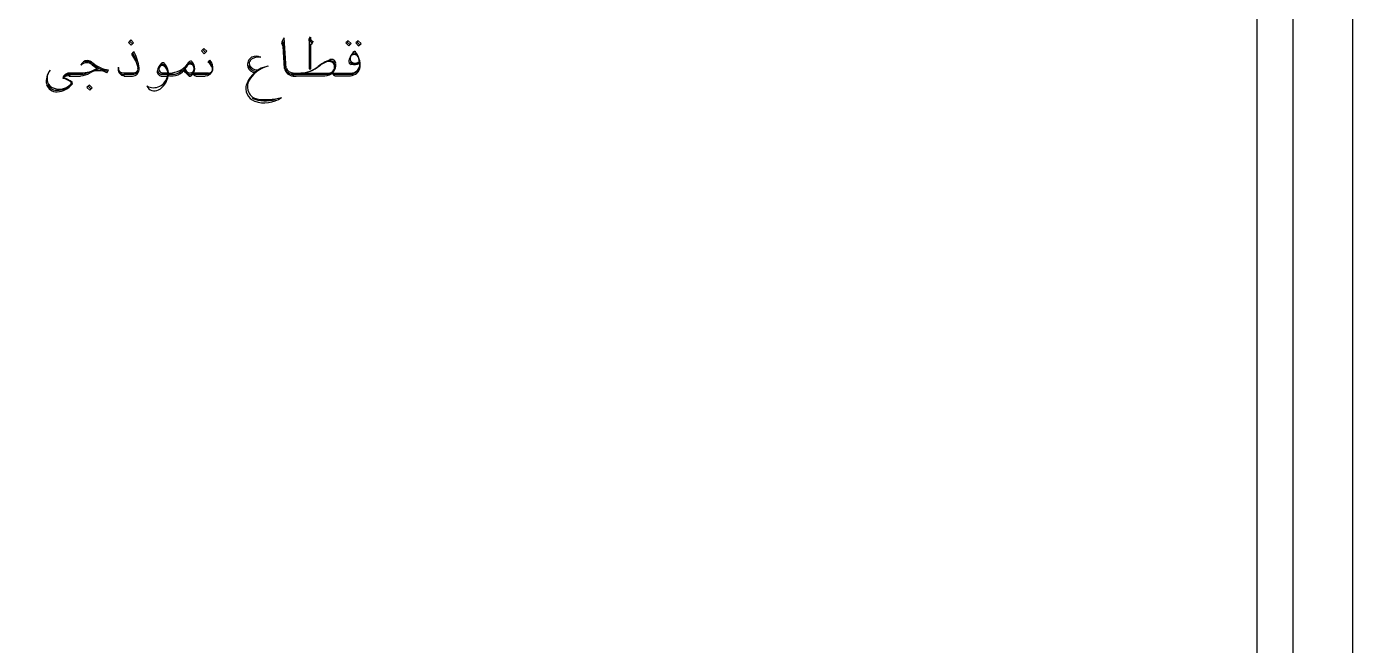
# Model space of a CAD drawing. Header units: millimetres. Extents: x -23396 to 106750, y 116 to 66281.
# Drawn here: x 33712 to 44809, y 51760 to 56941 of the extents above; entities that cross this region are included whole.
import ezdxf

# ---------------------------------------------------------------- set-up
doc = ezdxf.new("R2010")
doc.units = ezdxf.units.MM

msp = doc.modelspace()

# ---------------------------------------------------------------- linework, layer by layer
at = {"color": 0}
for p, q in [((44008.845, 65481.328), (44008.845, 35481.977)), ((34584.302, 56828.578), (34565.252, 56807.378)), ((34599.102, 56794.678), (34573.702, 56817.978)), ((34607.552, 56803.178), (34584.302, 56828.578)), ((35860.452, 56834.928), (35845.652, 56805.278)), ((35862.752, 56788.328), (35858.352, 56820.078)), ((35869.102, 56845.478), (35860.452, 56834.928)), ((35883.752, 56589.178), (35869.102, 56845.478)), ((36097.502, 56790.478), (36110.402, 56815.878)), ((36404.452, 56822.228), (36385.402, 56802.978)), ((36427.702, 56798.928), (36404.452, 56822.228)), ((36487.152, 56822.228), (36468.302, 56803.178)), ((36512.552, 56798.928), (36487.152, 56822.228)), ((34565.252, 56807.378), (34588.352, 56784.128)), ((34588.352, 56784.128), (34607.552, 56803.178)), ((34607.552, 56729.078), (34590.652, 56707.928)), ((34601.402, 56718.678), (34633.152, 56650.928)), ((35196.002, 56756.578), (35176.952, 56737.528)), ((35176.952, 56737.528), (35200.052, 56712.128)), ((35210.802, 56722.728), (35187.552, 56748.128)), ((35221.402, 56733.328), (35196.002, 56756.578)), ((35200.052, 56712.128), (35221.402, 56733.328)), ((35845.652, 56805.278), (35856.202, 56775.628)), ((35856.202, 56775.628), (35869.102, 56589.178)), ((35877.402, 56584.978), (35862.752, 56788.328)), ((36078.652, 56811.628), (36078.652, 56587.278)), ((36091.352, 56587.278), (36091.352, 56796.828)), ((36091.352, 56796.828), (36097.502, 56790.478)), ((36385.402, 56802.978), (36408.652, 56779.878)), ((36419.452, 56788.328), (36394.052, 56813.728)), ((36408.652, 56779.878), (36427.702, 56798.928)), ((36468.302, 56803.178), (36491.402, 56779.878)), ((36502.002, 56788.328), (36476.602, 56813.728)), ((36491.402, 56779.878), (36512.552, 56798.928)), ((34834.202, 56614.778), (34846.752, 56625.378)), ((34846.752, 56625.378), (34857.352, 56625.378)), ((34857.352, 56625.378), (34878.652, 56602.078)), ((35058.402, 56614.778), (35015.902, 56561.878)), ((35084.002, 56635.928), (35062.652, 56623.228)), ((35098.652, 56629.578), (35084.002, 56635.928)), ((35113.452, 56608.428), (35098.652, 56629.578)), ((35244.702, 56659.228), (35229.852, 56640.178)), ((35240.452, 56646.528), (35255.452, 56629.578)), ((35255.452, 56629.578), (35266.002, 56608.428)), ((34038.002, 56532.028), (34025.302, 56521.628)), ((34053.002, 56538.378), (34038.002, 56532.028)), ((34082.452, 56538.378), (34053.002, 56538.378)), ((34165.352, 56551.278), (34057.252, 56551.278)), ((34069.752, 56525.878), (34093.202, 56525.878)), ((34186.352, 56538.578), (34069.952, 56538.578)), ((34082.452, 56525.878), (34163.052, 56525.878)), ((34319.702, 56585.128), (34186.352, 56538.578)), ((34385.302, 56566.078), (34334.502, 56580.928)), ((34383.002, 56553.228), (34397.852, 56576.478)), ((34613.902, 56551.278), (34512.302, 56551.278)), ((34607.552, 56538.578), (34529.252, 56538.578)), ((34529.252, 56525.878), (34599.102, 56525.878)), ((34821.352, 56547.028), (34810.752, 56570.328)), ((34836.152, 56538.578), (34821.352, 56547.028)), ((34886.952, 56538.578), (34836.152, 56538.578)), ((34838.452, 56525.878), (34897.552, 56525.878)), ((34895.252, 56551.278), (34852.902, 56551.278)), ((34884.852, 56551.278), (34931.602, 56551.278)), ((34954.702, 56538.578), (34897.352, 56538.578)), ((34935.452, 56525.878), (34910.052, 56525.878)), ((34986.252, 56551.278), (34954.702, 56538.578)), ((35016.102, 56572.428), (34986.252, 56551.278)), ((35066.902, 56530.128), (35020.302, 56576.678)), ((35033.202, 56576.678), (35066.902, 56540.678)), ((35066.902, 56540.678), (35079.602, 56536.478)), ((35079.602, 56536.478), (35094.552, 56540.678)), ((35094.552, 56540.678), (35107.252, 56557.628)), ((35236.402, 56551.278), (35102.852, 56551.278)), ((35225.652, 56538.578), (35115.402, 56538.578)), ((35128.452, 56525.878), (35206.752, 56525.878)), ((35240.252, 56542.828), (35225.652, 56538.578)), ((35930.502, 56551.278), (36239.502, 56551.278)), ((36222.602, 56538.378), (35943.202, 56538.378)), ((35943.202, 56525.878), (35968.602, 56525.878)), ((36207.752, 56525.878), (35955.902, 56525.878)), ((36078.652, 56587.278), (36091.352, 56587.278)), ((36271.252, 56551.278), (36423.852, 56551.278)), ((36438.652, 56538.578), (36283.952, 56538.578)), ((36421.352, 56525.878), (36296.502, 56525.878)), ((36476.602, 56561.878), (36438.652, 56538.578)), ((34239.252, 56449.678), (34217.902, 56430.628)), ((34217.902, 56430.628), (34243.302, 56407.328)), ((34254.252, 56415.828), (34228.702, 56441.228)), ((34262.552, 56426.378), (34239.252, 56449.678)), ((34243.302, 56407.328), (34262.552, 56426.378))]:
    msp.add_line(p, q, dxfattribs=at)
at = {"linetype": 'Continuous'}
for points in [[(211.055, 66281.328), (44808.845, 66281.328), (44808.845, 34681.977), (211.055, 34681.977)], [(711.055, 65781.328), (44308.845, 65781.328), (44308.845, 35181.977), (711.055, 35181.977)], [(1011.055, 65481.328), (44008.845, 65481.328), (44008.845, 35481.977), (1011.055, 35481.977)]]:
    msp.add_lwpolyline(points, close=True, dxfattribs=at)
at = {"color": 0}
for points in [[(36087.302, 56854.678), (36073.702, 56844.978), (36070.352, 56826.078), (36079.902, 56812.128)], [(36080.952, 56840.378), (36079.152, 56825.728), (36087.102, 56811.428), (36100.852, 56805.778)], [(36087.802, 56852.728), (36086.252, 56844.778), (36087.802, 56836.328), (36092.402, 56829.628)], [(36092.402, 56829.628), (36097.002, 56822.728), (36104.052, 56818.128), (36112.002, 56816.578)], [(34646.902, 56591.328), (34638.252, 56634.528), (34619.902, 56674.728), (34592.902, 56709.328)], [(34655.202, 56592.028), (34647.952, 56640.878), (34633.152, 56687.978), (34611.102, 56732.078)], [(36444.652, 56722.528), (36426.652, 56703.678), (36415.002, 56679.878), (36410.602, 56654.278)], [(36454.552, 56705.778), (36440.602, 56705.778), (36427.902, 56698.228), (36421.552, 56685.878)], [(36457.702, 56718.328), (36450.652, 56718.828), (36444.102, 56715.328), (36440.602, 56709.128)], [(36454.902, 56731.178), (36450.452, 56730.678), (36446.602, 56728.378), (36443.752, 56724.828)], [(36487.352, 56685.878), (36480.802, 56698.228), (36468.102, 56705.778), (36454.552, 56705.778)], [(36466.902, 56727.478), (36463.702, 56730.328), (36459.302, 56731.528), (36454.902, 56731.178)], [(36473.252, 56706.828), (36470.602, 56713.378), (36464.602, 56717.978), (36457.702, 56718.328)], [(36503.202, 56604.028), (36508.002, 56647.928), (36494.752, 56692.028), (36466.352, 56725.878)], [(34222.152, 56654.978), (34197.102, 56655.328), (34174.702, 56639.828), (34166.252, 56616.178)], [(34262.702, 56620.778), (34234.702, 56645.628), (34191.802, 56643.528), (34166.402, 56615.828)], [(34258.502, 56633.828), (34241.552, 56646.178), (34219.502, 56649.878), (34199.552, 56643.678)], [(34265.552, 56638.078), (34253.702, 56648.628), (34238.052, 56654.828), (34221.952, 56654.978)], [(34259.552, 56632.228), (34283.552, 56613.178), (34308.952, 56596.078), (34335.552, 56580.928)], [(34262.352, 56620.078), (34275.052, 56608.778), (34288.852, 56598.878), (34303.802, 56590.778)], [(34266.952, 56638.078), (34303.802, 56604.878), (34349.852, 56583.528), (34399.052, 56576.828)], [(34480.402, 56599.078), (34476.152, 56582.678), (34479.152, 56565.028), (34489.202, 56551.278)], [(34480.752, 56597.678), (34477.902, 56575.778), (34492.752, 56555.528), (34514.602, 56551.778)], [(34842.352, 56633.478), (34824.002, 56617.428), (34812.002, 56595.728), (34807.952, 56571.928)], [(34831.952, 56608.928), (34820.802, 56600.828), (34816.252, 56586.028), (34821.352, 56572.978)], [(34862.452, 56612.128), (34852.552, 56616.378), (34841.302, 56615.278), (34832.452, 56609.678)], [(34866.502, 56632.928), (34859.452, 56639.628), (34848.702, 56639.628), (34841.652, 56632.928)], [(34893.152, 56527.278), (34901.052, 56558.678), (34888.552, 56591.828), (34861.552, 56610.028)], [(34898.452, 56527.128), (34903.352, 56564.878), (34891.902, 56602.978), (34866.852, 56631.728)], [(34933.202, 56554.078), (34991.052, 56559.228), (35042.002, 56593.078), (35069.502, 56644.228)], [(35037.402, 56593.978), (35039.902, 56571.578), (35057.352, 56553.928), (35079.952, 56551.428)], [(35092.652, 56623.778), (35081.352, 56627.478), (35069.002, 56624.628), (35060.152, 56616.378)], [(35083.302, 56650.578), (35077.802, 56650.228), (35073.052, 56647.428), (35070.052, 56642.978)], [(35097.402, 56645.478), (35093.702, 56649.328), (35088.552, 56651.128), (35083.302, 56650.578)], [(35115.052, 56598.878), (35112.752, 56610.728), (35104.102, 56620.228), (35092.652, 56623.778)], [(35119.602, 56585.678), (35121.052, 56607.878), (35112.552, 56629.778), (35096.502, 56645.478)], [(35108.502, 56567.478), (35115.552, 56576.678), (35117.302, 56588.478), (35113.802, 56599.428)], [(35267.102, 56597.478), (35259.502, 56614.928), (35247.702, 56630.278), (35232.702, 56641.928)], [(35270.452, 56576.478), (35276.252, 56606.678), (35267.102, 56637.678), (35245.902, 56659.928)], [(35264.452, 56565.928), (35270.602, 56574.928), (35271.652, 56586.528), (35267.452, 56596.628)], [(35734.502, 56609.128), (35652.302, 56594.828), (35584.052, 56537.678), (35555.302, 56459.178)], [(35598.502, 56685.678), (35571.152, 56668.378), (35557.252, 56635.778), (35563.952, 56604.028)], [(35565.552, 56603.828), (35571.352, 56575.278), (35596.752, 56554.978), (35625.852, 56555.528)], [(35732.752, 56608.578), (35661.152, 56590.078), (35600.452, 56541.928), (35566.252, 56476.328)], [(35569.952, 56618.278), (35575.752, 56587.428), (35602.402, 56564.678), (35633.952, 56563.978)], [(35587.402, 56659.378), (35575.602, 56649.678), (35571.702, 56633.128), (35577.902, 56619.028)], [(35578.402, 56618.628), (35592.502, 56590.278), (35622.702, 56573.678), (35654.052, 56577.178)], [(35673.652, 56683.378), (35643.152, 56687.978), (35611.902, 56680.028), (35587.402, 56661.178)], [(35671.002, 56680.728), (35649.652, 56696.278), (35620.902, 56697.128), (35598.502, 56683.028)], [(36007.752, 56553.378), (36064.552, 56552.878), (36119.402, 56573.828), (36161.552, 56611.928)], [(36008.252, 56551.628), (36061.002, 56553.928), (36111.452, 56572.778), (36152.902, 56605.428)], [(36251.852, 56661.528), (36215.852, 56649.178), (36182.702, 56630.128), (36153.802, 56605.228)], [(36228.752, 56646.878), (36204.252, 56639.978), (36181.652, 56627.478), (36162.802, 56610.178)], [(36268.252, 56641.578), (36256.802, 56648.478), (36242.702, 56650.428), (36229.652, 56646.878)], [(36280.802, 56644.428), (36268.802, 56655.178), (36251.852, 56657.978), (36237.052, 56651.628)], [(36282.752, 56660.278), (36273.202, 56665.928), (36261.902, 56666.978), (36251.152, 56663.278)], [(36291.202, 56610.028), (36288.202, 56623.228), (36279.902, 56634.528), (36268.252, 56641.578)], [(36278.852, 56569.278), (36288.352, 56580.728), (36292.452, 56595.728), (36289.602, 56610.378)], [(36279.002, 56559.228), (36296.302, 56579.328), (36303.902, 56605.978), (36299.652, 56632.078)], [(36292.252, 56591.678), (36297.902, 56610.178), (36293.152, 56630.478), (36280.102, 56644.928)], [(36300.352, 56633.828), (36298.802, 56644.928), (36292.452, 56654.478), (36282.752, 56660.278)], [(36409.352, 56654.628), (36406.752, 56640.528), (36415.352, 56626.578), (36429.152, 56622.528)], [(36423.302, 56686.928), (36415.002, 56671.028), (36420.302, 56651.278), (36435.102, 56641.578)], [(36420.652, 56644.228), (36441.652, 56622.878), (36475.702, 56621.828), (36498.102, 56641.778)], [(36422.452, 56528.178), (36464.602, 56529.928), (36499.152, 56562.378), (36503.752, 56604.528)], [(36429.852, 56625.178), (36453.302, 56617.928), (36478.702, 56620.578), (36500.202, 56632.428)], [(36434.402, 56641.778), (36454.902, 56628.178), (36482.202, 56632.428), (36497.552, 56651.478)], [(36481.502, 56573.478), (36496.352, 56588.828), (36503.752, 56609.678), (36501.802, 56630.628)], [(36501.252, 56630.628), (36500.052, 56649.878), (36495.802, 56668.728), (36489.102, 56686.928)], [(33909.752, 56574.178), (33882.252, 56542.078), (33871.152, 56498.878), (33880.502, 56457.428)], [(33909.052, 56574.728), (33876.102, 56537.678), (33875.202, 56482.128), (33906.602, 56443.828)], [(34086.502, 56474.528), (34065.852, 56491.128), (34041.202, 56502.078), (34015.252, 56506.628)], [(34071.352, 56551.078), (34043.652, 56552.528), (34019.502, 56532.378), (34015.402, 56505.078)], [(34069.952, 56527.478), (34051.752, 56529.728), (34033.402, 56523.378), (34020.552, 56510.328)], [(34092.852, 56476.128), (34071.502, 56491.828), (34047.552, 56503.478), (34021.752, 56510.328)], [(34057.252, 56552.328), (34057.252, 56545.978), (34059.502, 56539.628), (34064.302, 56535.028)], [(34064.302, 56535.028), (34068.852, 56530.478), (34075.202, 56527.978), (34081.552, 56527.978)], [(34164.452, 56528.178), (34193.052, 56528.878), (34220.902, 56537.328), (34244.902, 56552.528)], [(34166.952, 56553.578), (34215.602, 56551.978), (34263.452, 56565.578), (34303.802, 56592.728)], [(34290.052, 56569.078), (34273.652, 56566.628), (34257.952, 56560.778), (34243.852, 56551.978)], [(34383.702, 56553.728), (34354.952, 56568.378), (34322.352, 56573.478), (34290.602, 56568.578)], [(34489.202, 56551.278), (34499.102, 56537.528), (34514.802, 56528.878), (34531.902, 56527.978)], [(34489.402, 56558.328), (34498.902, 56544.928), (34514.952, 56537.528), (34531.352, 56538.578)], [(34598.752, 56525.878), (34614.952, 56526.228), (34630.302, 56533.478), (34640.902, 56545.828)], [(34610.052, 56540.678), (34626.252, 56542.078), (34640.352, 56552.528), (34646.552, 56567.678)], [(34614.102, 56553.378), (34623.602, 56553.728), (34632.252, 56558.128), (34638.252, 56565.378)], [(34638.252, 56565.378), (34644.252, 56572.778), (34646.552, 56582.128), (34645.152, 56591.328)], [(34640.902, 56545.828), (34651.502, 56558.328), (34656.052, 56574.578), (34653.602, 56590.778)], [(34807.952, 56572.628), (34804.752, 56562.378), (34806.702, 56551.078), (34813.252, 56542.478)], [(34813.252, 56542.478), (34819.402, 56533.628), (34829.302, 56528.328), (34840.052, 56527.978)], [(34816.952, 56409.828), (34860.352, 56434.678), (34889.802, 56477.878), (34897.552, 56527.128)], [(34821.352, 56572.978), (34826.452, 56559.928), (34839.702, 56551.978), (34853.602, 56553.578)], [(34827.852, 56440.478), (34862.102, 56457.428), (34885.902, 56490.078), (34891.902, 56527.828)], [(34886.802, 56552.528), (34886.802, 56545.978), (34889.602, 56539.628), (34894.202, 56535.028)], [(34894.202, 56535.028), (34898.602, 56530.478), (34904.952, 56527.978), (34911.502, 56527.978)], [(34938.302, 56527.978), (34967.902, 56527.828), (34996.302, 56540.328), (35016.452, 56562.228)], [(35068.302, 56529.578), (35073.752, 56523.028), (35083.652, 56521.828), (35090.502, 56527.278)], [(35079.752, 56553.378), (35091.052, 56553.028), (35102.002, 56558.328), (35108.502, 56567.478)], [(35089.452, 56529.028), (35107.252, 56542.478), (35118.202, 56563.278), (35119.602, 56585.678)], [(35105.002, 56552.328), (35105.002, 56545.978), (35107.252, 56539.628), (35112.052, 56535.028)], [(35112.052, 56535.028), (35116.602, 56530.478), (35122.952, 56527.828), (35129.302, 56527.978)], [(35208.002, 56527.978), (35238.502, 56527.278), (35265.302, 56547.928), (35272.552, 56577.578)], [(35237.102, 56551.278), (35248.202, 56551.278), (35258.252, 56556.728), (35264.452, 56565.928)], [(35871.752, 56591.328), (35875.602, 56554.428), (35907.352, 56526.778), (35944.752, 56527.978)], [(35878.952, 56585.478), (35889.052, 56555.328), (35918.652, 56536.078), (35950.252, 56538.728)], [(35886.752, 56592.028), (35894.652, 56567.478), (35918.502, 56551.428), (35944.402, 56553.578)], [(35932.602, 56552.528), (35932.602, 56545.978), (35935.252, 56539.628), (35939.852, 56535.028)], [(35939.852, 56535.028), (35944.402, 56530.628), (35950.402, 56527.978), (35957.102, 56527.978)], [(36209.902, 56527.978), (36236.502, 56527.628), (36261.902, 56539.078), (36279.002, 56559.228)], [(36224.352, 56540.878), (36240.052, 56541.728), (36255.052, 56546.878), (36268.252, 56555.528)], [(36240.552, 56551.278), (36255.202, 56551.278), (36269.302, 56557.778), (36278.852, 56569.278)], [(36273.202, 56552.328), (36273.202, 56545.978), (36275.852, 56539.628), (36280.452, 56535.028)], [(36280.452, 56535.028), (36284.852, 56530.478), (36291.352, 56527.978), (36297.902, 56527.978)], [(36424.902, 56551.428), (36446.252, 56550.228), (36466.702, 56558.328), (36481.502, 56573.478)], [(33880.302, 56456.028), (33891.052, 56417.228), (33928.102, 56391.478), (33968.352, 56394.978)], [(33887.202, 56458.678), (33899.202, 56428.528), (33928.102, 56408.378), (33960.552, 56407.328)], [(33905.902, 56443.128), (33960.902, 56400.828), (34039.402, 56408.378), (34085.452, 56460.428)], [(33960.752, 56408.028), (33995.302, 56405.028), (34030.052, 56413.678), (34059.152, 56432.578)], [(33968.152, 56394.828), (34018.602, 56396.228), (34065.702, 56420.578), (34096.052, 56461.128)], [(34086.852, 56467.678), (34086.852, 56469.978), (34085.652, 56472.078), (34084.052, 56473.478)], [(34084.052, 56461.828), (34085.652, 56463.078), (34086.852, 56465.378), (34086.852, 56467.678)], [(34095.152, 56460.978), (34098.852, 56466.078), (34097.602, 56473.328), (34092.702, 56477.028)], [(34719.402, 56442.978), (34752.902, 56424.428), (34793.302, 56423.728), (34827.852, 56440.478)], [(34719.752, 56441.378), (34727.702, 56423.728), (34742.652, 56410.328), (34761.002, 56404.328)], [(34761.002, 56404.328), (34779.352, 56398.528), (34799.452, 56400.478), (34816.252, 56409.978)], [(35554.252, 56459.728), (35543.852, 56431.878), (35545.252, 56401.178), (35557.952, 56374.178)], [(35568.202, 56476.128), (35556.352, 56447.578), (35557.752, 56415.278), (35571.702, 56387.928)], [(35557.952, 56374.178), (35570.302, 56347.178), (35593.052, 56326.578), (35620.902, 56316.478)], [(35571.702, 56387.928), (35586.002, 56360.428), (35611.752, 56340.678), (35641.752, 56333.778)], [(35600.102, 56340.678), (35662.202, 56314.928), (35731.152, 56311.378), (35795.552, 56330.778)], [(35621.602, 56315.978), (35696.402, 56288.978), (35779.652, 56299.928), (35844.952, 56345.428)], [(35641.202, 56334.128), (35709.302, 56324.278), (35778.452, 56328.478), (35844.752, 56346.328)]]:
    msp.add_open_spline(points, degree=3, dxfattribs=at)

doc.saveas('drawing.dxf')
